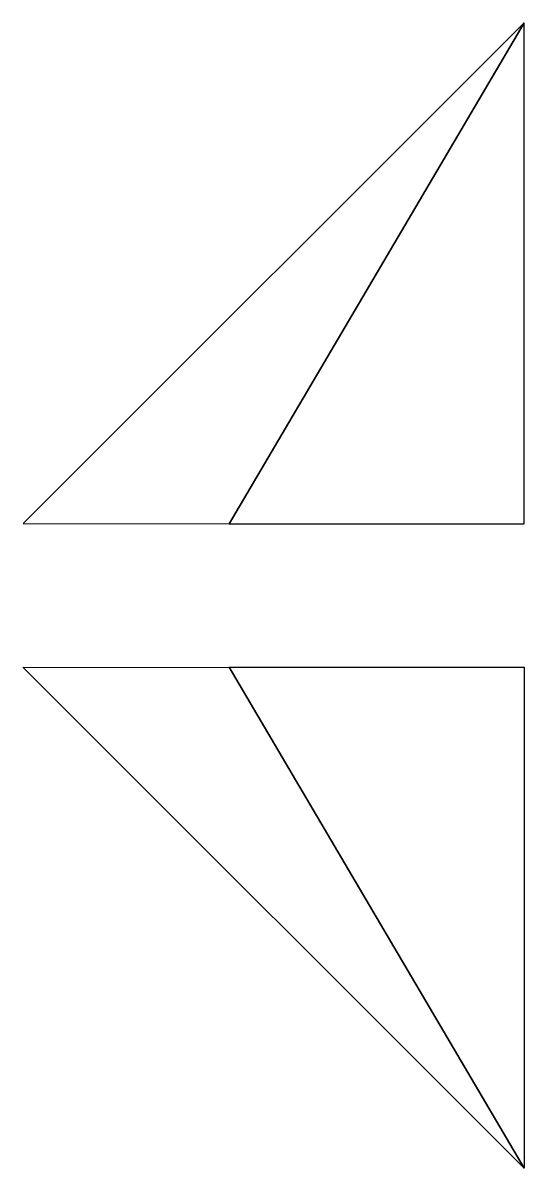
# Model space of a CAD drawing. Header units: millimetres. Extents: x -16587 to 12325, y -4870 to 4870.
# Drawn here: x -16587 to -12325, y -4870 to 4870 of the extents above; entities outside this region: 1.
import ezdxf

# ---------------------------------------------------------------- set-up
doc = ezdxf.new("R2010")
doc.units = ezdxf.units.MM
doc.header["$MEASUREMENT"] = 0

msp = doc.modelspace()

# ---------------------------------------------------------------- linework, layer by layer
at = {"color": 3}
for p, q in [((-12325, 4870, 3899.7), (-12325, 4870, 3906.3)), ((-12325, 4870, 2459.5), (-16585.9, 612.9, 2982.4)), ((-16585.9, 612.9, 3999.7), (-12325, 4870, 4006.3)), ((-14834.1, 610), (-12325, 4870, 2459.5)), ((-12325, 610), (-12325, 4870, 2459.5)), ((-16585.9, -612.9, 2982.4), (-16586.7, -612.1, 3999.7)), ((-12325, -4870, 2459.5), (-16585.9, -612.9, 2982.4)), ((-16585.9, -612.9, 3999.7), (-12325, -4870, 4006.3)), ((-14834.1, -610), (-12325, -4870, 2459.5)), ((-12325, -610), (-12325, -4870, 2459.5)), ((-12325, -4870, 3899.7), (-12325, -4870, 3906.3))]:
    msp.add_line(p, q, dxfattribs=at)
at = {"color": 3, "extrusion": (-1, 0, 0)}
for p, q in [((-12325, 4870, 2459.5), (-16585.9, 612.9, 2982.4)), ((-16585.9, 612.9, 3999.7), (-12325, 4870, 4006.3)), ((-12325, 4870, 2459.5), (-14834.1, 610)), ((-12325, 610), (-12325, 4870, 2459.5)), ((-12325, 4870, 4006.3), (-12325, 4870, 2459.5)), ((-16585.9, 612.9, 2982.4), (-14834.1, 610)), ((-16585.9, 612.9, 2982.4), (-16585.9, 612.9, 3999.7)), ((-14834.1, 610), (-12325, 610))]:
    msp.add_line(p, q, dxfattribs=at)
at = {"color": 3, "extrusion": (1, 0, 0)}
msp.add_line((-16585.9, 612.9, 2982.4), (-14834.1, 610), dxfattribs=at)
msp.add_line((12325, -610), (12325, 610))
at = {"color": 3, "extrusion": (1, -2.44929e-16, 0)}
msp.add_line((-16585.9, -612.9, 2982.4), (-14834.1, -610), dxfattribs=at)
at = {"color": 3, "extrusion": (-1, 2.44929e-16, 0)}
for p, q in [((-16585.9, -612.9, 2982.4), (-14834.1, -610)), ((-12325, -4870, 2459.5), (-16585.9, -612.9, 2982.4)), ((-16585.9, -612.9, 3999.7), (-12325, -4870, 4006.3)), ((-14834.1, -610), (-12325, -610)), ((-12325, -4870, 2459.5), (-14834.1, -610)), ((-12325, -610), (-12325, -4870, 2459.5)), ((-12325, -4870, 4006.3), (-12325, -4870, 2459.5))]:
    msp.add_line(p, q, dxfattribs=at)

doc.saveas('drawing.dxf')
